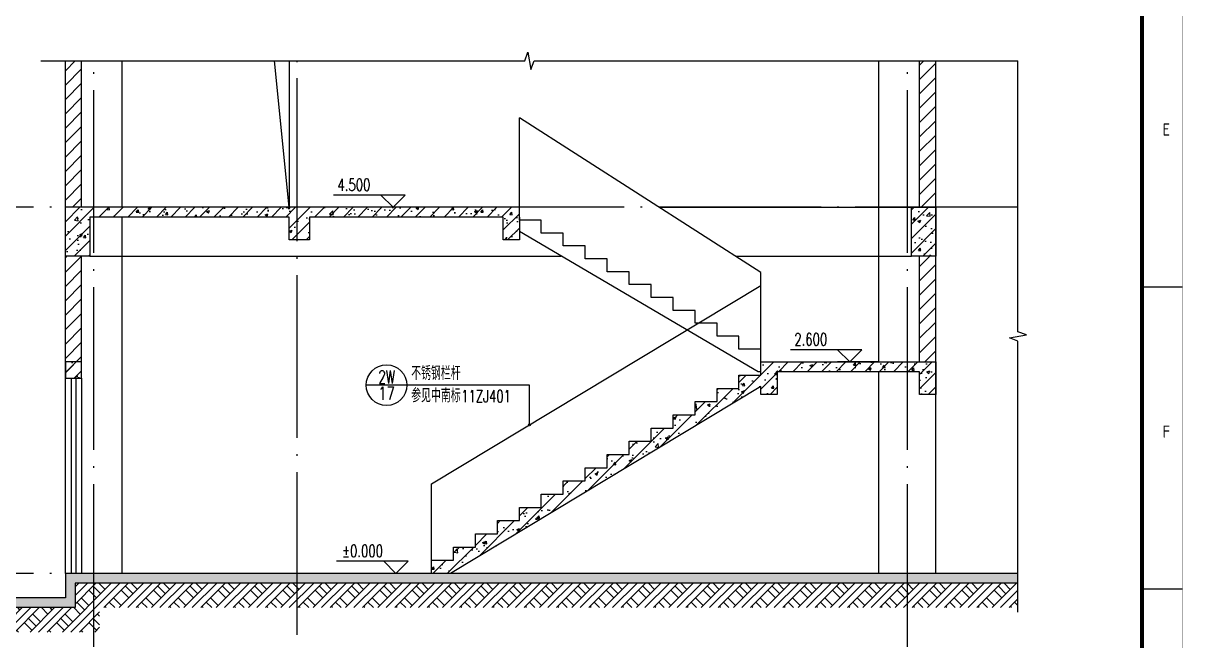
# Model space of a CAD drawing. Extents: x 93518 to 937116, y -359949 to 58022.
# Drawn here: x 891240 to 905494, y -181743 to -174153 of the extents above; entities that cross this region are included whole.
import ezdxf
from ezdxf.enums import TextEntityAlignment as Align

# ---------------------------------------------------------------- set-up
doc = ezdxf.new("R2010")
doc.units = 0
doc.header["$LTSCALE"] = 1000
doc.header["$MEASUREMENT"] = 0
doc.linetypes.add('DOTE', pattern=[2.42, 2, -0.2, 0.02, -0.2])
doc.layers.get('0').update_dxf_attribs({"color": 8, "linetype": 'CONTINUOUS'})
for name, color, linetype in [('COLUMN', 8, 'CONTINUOUS'), ('DIM_ELEV', 8, 'CONTINUOUS'), ('DIM_IDEN', 8, 'CONTINUOUS'), ('DIM_SYMB', 8, 'CONTINUOUS'), ('DOTE', 8, 'DOTE'), ('PUB_HATCH', 8, 'CONTINUOUS'), ('WALL', 8, 'CONTINUOUS'), ('WINDOW', 8, 'CONTINUOUS')]:
    doc.layers.add(name, color=color, linetype=linetype)
doc.styles.add('_TCH_DIM', font='simplex.shx', dxfattribs={"bigfont": 'gbcbig.shx'})
doc.styles.add('_TCH_LABEL', font='COMPLEX', dxfattribs={"bigfont": 'GBCBIG'})
doc.styles.get("Standard").update_dxf_attribs({"font": 'GBENOR', "bigfont": 'GBCBIG'})
pattern_1 = [(45, (172997.23, -1395.83), (-88.388348, 88.388348), []), (50, (172997.23, -1395.83), (358.63009, -31.37607), [37.5, -412.5]), (355, (172997.23, -1395.83), (-69.37567, 376.09607), [30, -330]), (100.4514, (173027.12, -1398.45), (289.25469, 344.71977), [31.8701, -350.57106]), (46.1842, (172997.23, -1295.83), (533.62052, -82.7595), [56.25, -618.75]), (96.6356, (173041.7, -1302.73), (467.33135, 487.05894), [47.80514, -525.8565]), (351.1842, (172997.23, -1295.83), (467.33097, 487.0593), [45, -495]), (21, (173047.23, -1320.83), (298.45353, -201.30945), [37.5, -412.5]), (326, (173047.23, -1320.83), (121.65767, 362.57502), [30, -330]), (71.4514, (173072.1, -1337.6), (420.11131, 161.26525), [31.8701, -350.57106]), (37.5, (172997.23, -1395.83), (6.079928, 166.446927), [0, -326, 0, -335, 0, -331.25]), (7.5, (172997.23, -1395.83), (131.53477, 197.205856), [0, -191, 0, -318.5, 0, -126.25]), (327.5, (172885.73, -1395.83), (266.911218, -11.277436), [0, -125, 0, -390, 0, -517.5]), (317.5, (172835.73, -1395.83), (291.593085, 50.05249), [0, -162.5, 0, -259, 0, -367.5])]

# ---------------------------------------------------------------- blocks, each defined once
blk = doc.blocks.new('GEDI_WK_A11')
at = {"color": 3}
for p, q in [((1040, 222.75), (1050, 222.75)), ((1040, 148.5), (1050, 148.5))]:
    blk.add_line(p, q, dxfattribs=at)
for points, const_width in [([(0, 0), (1050, 0), (1050, 594), (0, 594)], 0.1), ([(25, 10), (1040, 10), (1040, 584), (25, 584)], 1)]:
    blk.add_lwpolyline(points, close=True, dxfattribs=dict(at, const_width=const_width))
for s, p in [('E', (1046, 259.88)), ('F', (1046, 185.62))]:
    blk.add_text(s, height=3, dxfattribs=at).set_placement(p, align=Align.CENTER)

msp = doc.modelspace()

# ---------------------------------------------------------------- hatches: boundary and pattern name
h = msp.add_hatch()
h.set_pattern_fill('夯实土壤', color=8, scale=50, style=0)
h.set_pattern_definition([(45, (173056.23, -1395.83), (-198.69701, 198.69701), []), (45, (173161.23, -1395.83), (-198.69701, 198.69701), []), (45, (173266.23, -1395.83), (-198.69701, 198.69701), []), (135, (173056.23, -1395.83), (-198.69701, -198.69701), [132.5, -148.5]), (135, (173108.73, -1343.33), (-198.69701, -198.69701), [132.5, -148.5]), (135, (173161.23, -1290.83), (-198.69701, -198.69701), [132.5, -148.5])])
h.paths.add_polyline_path([(902108.6, -181035.5), (903467.1, -181035.5), (903467.1, -181335.5), (902108.6, -181335.5)])
h.paths.add_polyline_path([(894608.6, -181035.5), (902108.6, -181035.5), (902108.6, -181335.5), (894608.6, -181335.5)])
h.paths.add_polyline_path([(892108.6, -181035.5), (894608.6, -181035.5), (894608.6, -181335.5), (892178.6, -181335.5), (892178.6, -181635.5), (892108.6, -181635.5)])
h.paths.add_polyline_path([(890296.5, -181335.5), (891878.6, -181335.5), (891878.6, -181035.5), (892108.6, -181035.5), (892108.6, -181635.5), (890296.5, -181635.5)])
at = {"layer": 'COLUMN'}
h = msp.add_hatch(dxfattribs=at)
h.set_pattern_fill('钢筋混凝土', color=8, scale=50, style=0)
h.set_pattern_definition(pattern_1)
h.paths.add_polyline_path([(894758.6, -176535.5), (897138.6, -176535.5), (897138.6, -176815.5), (897338.6, -176815.5), (897338.6, -176535.5), (897338.6, -176415.5), (894608.6, -176415.5), (894608.6, -176815.5), (894758.6, -176815.5)])
h.paths.add_polyline_path([(894508.6, -176535.5), (894508.6, -176815.5), (894608.6, -176815.5), (894608.6, -176415.5), (892108.6, -176415.5), (892108.6, -176535.5)])
h.paths.add_polyline_path([(891758.6, -177015.5), (892058.6, -177015.5), (892058.6, -176535.5), (892108.6, -176535.5), (892108.6, -176415.5), (891758.6, -176415.5)])
h = msp.add_hatch(dxfattribs=at)
h.set_pattern_fill('钢筋混凝土', color=8, scale=50, style=0)
h.set_pattern_definition(pattern_1)
h.paths.add_polyline_path([(902458.6, -176415.5), (902158.6, -176415.5), (902158.6, -177015.5), (902458.6, -177015.5)])
h = msp.add_hatch(dxfattribs=at)
h.set_pattern_fill('钢筋混凝土', color=8, scale=50, style=0)
h.set_pattern_definition(pattern_1)
h.paths.add_polyline_path([(900308.6, -178618), (900308.6, -178715.5), (900508.6, -178715.5), (900508.6, -178435.5), (902108.6, -178435.5), (902108.6, -178315.5), (900308.6, -178315.5), (900308.6, -178478), (900038.6, -178478), (900038.6, -178640.5), (899768.6, -178640.5), (899768.6, -178803), (899498.6, -178803), (899498.6, -178965.5), (899228.6, -178965.5), (899228.6, -179128), (898958.6, -179128), (898958.6, -179290.5), (898688.6, -179290.5), (898688.6, -179453), (898418.6, -179453), (898418.6, -179615.5), (898148.6, -179615.5), (898148.6, -179778), (897878.6, -179778), (897878.6, -179940.5), (897608.6, -179940.5), (897608.6, -180103), (897338.6, -180103), (897338.6, -180265.5), (897068.6, -180265.5), (897068.6, -180428), (896798.6, -180428), (896798.6, -180590.5), (896528.6, -180590.5), (896528.6, -180753), (896258.6, -180753), (896258.6, -180915.5), (896491.3, -180915.5)])
h.paths.add_polyline_path([(902108.6, -178315.5), (902108.6, -178435.5), (902258.6, -178435.5), (902258.6, -178715.5), (902458.6, -178715.5), (902458.6, -178315.5)])
h = msp.add_hatch(dxfattribs=at)
h.set_pattern_fill('钢筋混凝土', color=8, scale=50, style=0)
h.set_pattern_definition(pattern_1)
h.paths.add_polyline_path([(894608.6, -180915.5), (902108.6, -180915.5), (902108.6, -181035.5), (894608.6, -181035.5)])
h.paths.add_polyline_path([(902108.6, -180915.5), (903467.1, -180915.5), (903467.1, -181035.5), (902108.6, -181035.5)])
h.paths.add_polyline_path([(892108.6, -180915.5), (894608.6, -180915.5), (894608.6, -181035.5), (892108.6, -181035.5)])
h.paths.add_polyline_path([(890296.5, -181215.5), (891758.6, -181215.5), (891758.6, -180915.5), (892108.6, -180915.5), (892108.6, -181035.5), (891878.6, -181035.5), (891878.6, -181335.5), (890296.5, -181335.5)])
at = {"layer": 'PUB_HATCH'}
h = msp.add_hatch(dxfattribs=at)
h.set_pattern_fill('普通砖', color=256, scale=50, style=0)
h.set_pattern_definition([(45, (172997.23, -1306.08), (-88.388383, 88.388383), [])])
h.paths.add_polyline_path([(891758.6, -176415.5), (891958.6, -176415.5), (891958.6, -174615.5), (891758.6, -174615.5)])
h.paths.add_polyline_path([(891758.6, -178515.5), (891958.6, -178515.5), (891958.6, -177015.5), (891758.6, -177015.5)])
h.paths.add_polyline_path([(902258.6, -176415.5), (902458.6, -176415.5), (902458.6, -174615.5), (902258.6, -174615.5)])
h.paths.add_polyline_path([(902458.6, -177015.5), (902258.6, -177015.5), (902258.6, -178315.5), (902458.6, -178315.5)])
h = msp.add_hatch(dxfattribs=at)
h.set_pattern_fill('钢筋混凝土', color=256, scale=50, style=0)
h.set_pattern_definition([(45, (0, 0), (-88.388348, 88.388348), []), (50, (0, 0), (358.63009, -31.37607), [37.5, -412.5]), (355, (0, 0), (-69.37567, 376.09607), [30, -330]), (100.4514, (29.9, -2.6), (289.25469, 344.71977), [31.8701, -350.57106]), (46.1842, (0, 100), (533.62052, -82.7595), [56.25, -618.75]), (96.6356, (44.47, 93.1), (467.33135, 487.05894), [47.80514, -525.8565]), (351.1842, (0, 100), (467.33097, 487.0593), [45, -495]), (21, (50, 75), (298.45353, -201.30945), [37.5, -412.5]), (326, (50, 75), (121.65767, 362.57502), [30, -330]), (71.4514, (74.87, 58.22), (420.11131, 161.26525), [31.8701, -350.57106]), (37.5, (0, 0), (6.079928, 166.446927), [0, -326, 0, -335, 0, -331.25]), (7.5, (0, 0), (131.53477, 197.205856), [0, -191, 0, -318.5, 0, -126.25]), (327.5, (-111.5, 0), (266.911218, -11.277436), [0, -125, 0, -390, 0, -517.5]), (317.5, (-161.5, 0), (291.593085, 50.05249), [0, -162.5, 0, -259, 0, -367.5])])
h.paths.add_polyline_path([(891758.6, -178515.5), (891958.6, -178515.5), (891958.6, -178315.5), (891758.6, -178315.5)])

# ---------------------------------------------------------------- linework, layer by layer
at = {"color": 8}
for p, q in [((892458.6, -176415.5), (892458.6, -174615.5)), ((901758.6, -178315.5), (901758.6, -174615.5)), ((899058.1, -176415.5), (902158.6, -176415.5)), ((892458.6, -180915.5), (892458.6, -176535.5)), ((892058.6, -177015.5), (897854.6, -177015.5)), ((899996, -177015.5), (902158.6, -177015.5)), ((901758.6, -180915.5), (901758.6, -178435.5)), ((902458.6, -180915.5), (902458.6, -178715.5))]:
    msp.add_line(p, q, dxfattribs=at)
at = {"color": 2}
for p, q in [((900308.6, -177215.5), (897338.6, -175315.5)), ((896258.6, -179815.5), (900308.6, -177378))]:
    msp.add_line(p, q, dxfattribs=at)
at = {"color": 8}
msp.add_lwpolyline([(894508.6, -176415.5), (894330.6, -174615.5)], dxfattribs=at)
at = {"color": 2}
for points in [[(897338.6, -176415.5), (897338.6, -175315.5)], [(897338.6, -175935.5), (897338.6, -175473.8)], [(900308.6, -178315.5), (900308.6, -178157.1), (900038.6, -178157.1), (900038.6, -177998.8), (899768.6, -177998.8), (899768.6, -177840.5), (899498.6, -177840.5), (899498.6, -177682.1), (899228.6, -177682.1), (899228.6, -177523.8), (898958.6, -177523.8), (898958.6, -177365.5), (898688.6, -177365.5), (898688.6, -177207.1), (898418.6, -177207.1), (898418.6, -177048.8), (898148.6, -177048.8), (898148.6, -176890.5), (897878.6, -176890.5), (897878.6, -176732.1), (897608.6, -176732.1), (897608.6, -176573.8), (897338.6, -176573.8), (897338.6, -176415.5), (897338.6, -176415.5)], [(900308.6, -178435.5), (900276, -178435.5), (897338.6, -176712.9)], [(900308.6, -178315.5), (900308.6, -177215.5)], [(900308.6, -178478), (900308.6, -177378)], [(896258.6, -180915.5), (896258.6, -179815.5)]]:
    msp.add_lwpolyline(points, dxfattribs=at)
msp.add_lwpolyline([(903467.1, -181035.5), (891878.6, -181035.5), (891878.6, -181335.5), (890296.5, -181335.5)])
at = {"layer": 'COLUMN'}
for p, q in [((891958.6, -178315.5), (891758.6, -178315.5)), ((891758.6, -178315.5), (891758.6, -178515.5)), ((891958.6, -178515.5), (891958.6, -178315.5)), ((891758.6, -178515.5), (891958.6, -178515.5))]:
    msp.add_line(p, q, dxfattribs=at)
at = {"layer": 'DIM_ELEV'}
for p, q in [((895935.8, -176265.5), (895055.5, -176265.5)), ((895785.8, -176415.5), (895635.8, -176265.5)), ((895785.8, -176415.5), (895935.8, -176265.5)), ((896135.8, -176415.5), (895635.8, -176415.5)), ((901550.1, -178165.5), (900669.8, -178165.5)), ((901400.1, -178315.5), (901250.1, -178165.5)), ((901400.1, -178315.5), (901550.1, -178165.5)), ((901750.1, -178315.5), (901250.1, -178315.5)), ((895972.4, -180765.5), (895092.1, -180765.5)), ((895822.4, -180915.5), (895672.4, -180765.5)), ((895822.4, -180915.5), (895972.4, -180765.5)), ((896172.4, -180915.5), (895672.4, -180915.5))]:
    msp.add_line(p, q, dxfattribs=at)
at = {"layer": 'DIM_IDEN'}
for p, q in [((895956.6, -178601.5), (895456.6, -178601.5)), ((897464.5, -178601.5), (895956.6, -178601.5)), ((897464.5, -179077), (897464.5, -178601.5))]:
    msp.add_line(p, q, dxfattribs=at)
for centre, radius in [((895706.6, -178601.5), 250), ((897464.5, -179089.7), 12.7)]:
    msp.add_circle(centre, radius, dxfattribs=at)
at = {"layer": 'DIM_SYMB'}
for points in [[(891458.6, -174615.5), (897406.6, -174615.5), (897444.8, -174510.5), (897481.9, -174720.5), (897519.1, -174615.5), (903467.1, -174615.5)], [(903467.1, -181390.3), (903467.1, -178059.1), (903362.1, -178020.9), (903572.1, -177983.9), (903467.1, -177946.6), (903467.1, -174615.5)]]:
    msp.add_lwpolyline(points, dxfattribs=at)
at = {"layer": 'DOTE'}
for p, q in [((892108.6, -181816.2), (892108.6, -174615.5)), ((894608.6, -181669.9), (894608.6, -174615.5)), ((902108.6, -181816.2), (902108.6, -174615.5)), ((903467.1, -176415.5), (890296.5, -176415.5)), ((903467.1, -180915.5), (890296.5, -180915.5))]:
    msp.add_line(p, q, dxfattribs=at)
at = {"layer": 'WALL'}
for p, q in [((891758.6, -178515.5), (891758.6, -174615.5)), ((891958.6, -176415.5), (891958.6, -174615.5)), ((894508.6, -174615.5), (894508.6, -176415.5)), ((902258.6, -176415.5), (902258.6, -174615.5)), ((902458.6, -178715.5), (902458.6, -174615.5)), ((902158.6, -176415.5), (902458.6, -176415.5)), ((891958.6, -178515.5), (891958.6, -177015.5)), ((902258.6, -178315.5), (902258.6, -177015.5))]:
    msp.add_line(p, q, dxfattribs=at)
for points in [[(897338.6, -176415.5), (891758.6, -176415.5)], [(892058.6, -176535.5), (892058.6, -177015.5), (891758.6, -177015.5), (891758.6, -176415.5)], [(902458.6, -176415.5), (902458.6, -177015.5), (902158.6, -177015.5), (902158.6, -176415.5)], [(894508.6, -176535.5), (892058.6, -176535.5)], [(894758.6, -176535.5), (894758.6, -176815.5), (894508.6, -176815.5), (894508.6, -176535.5)], [(897138.6, -176535.5), (894758.6, -176535.5)], [(897338.6, -176535.5), (897338.6, -176815.5), (897138.6, -176815.5), (897138.6, -176535.5)], [(896258.6, -180915.5), (896258.6, -180753), (896528.6, -180753), (896528.6, -180590.5), (896798.6, -180590.5), (896798.6, -180428), (897068.6, -180428), (897068.6, -180265.5), (897338.6, -180265.5), (897338.6, -180103), (897608.6, -180103), (897608.6, -179940.5), (897878.6, -179940.5), (897878.6, -179778), (898148.6, -179778), (898148.6, -179615.5), (898418.6, -179615.5), (898418.6, -179453), (898688.6, -179453), (898688.6, -179290.5), (898958.6, -179290.5), (898958.6, -179128), (899228.6, -179128), (899228.6, -178965.5), (899498.6, -178965.5), (899498.6, -178803), (899768.6, -178803), (899768.6, -178640.5), (900038.6, -178640.5), (900038.6, -178478), (900308.6, -178478), (900308.6, -178315.5), (902458.6, -178315.5), (902458.6, -178715.5), (902258.6, -178715.5), (902258.6, -178435.5), (900508.6, -178435.5), (900508.6, -178715.5), (900308.6, -178715.5), (900308.6, -178618), (896491.3, -180915.5)], [(903467.1, -180915.5), (891758.6, -180915.5), (891758.6, -181215.5), (890296.5, -181215.5)]]:
    msp.add_lwpolyline(points, dxfattribs=at)
at = {"layer": 'WINDOW'}
for points in [[(891758.6, -180915.5), (891758.6, -178515.5), (891958.6, -178515.5), (891958.6, -180915.5)], [(891828.6, -178515.5), (891828.6, -180915.5)], [(891888.6, -178515.5), (891888.6, -180915.5)]]:
    msp.add_lwpolyline(points, dxfattribs=at)

# ---------------------------------------------------------------- block references
at = {"xscale": 50, "yscale": 50, "zscale": 50}
msp.add_blockref('GEDI_WK_A11', (852991.4, -188528.9), dxfattribs=at)

# ---------------------------------------------------------------- texts
at = {"layer": 'DIM_ELEV', "color": 7, "style": '_TCH_DIM', "width": 0.705882}
for s, p in [('4.500', (895103.5, -176213)), ('2.600', (900717.8, -178113)), ('%%P0.000', (895159.6, -180713))]:
    msp.add_text(s, height=148.75, dxfattribs=at).set_placement(p)
at = {"layer": 'DIM_IDEN', "color": 7, "style": '_TCH_LABEL'}
for s, width, p, p2 in [('2W', 0.625, (895606, -178581.4), (895807.2, -178581.4)), ('17', 0.905172, (895606, -178782.7), (895807.2, -178782.7))]:
    msp.add_text(s, height=161, dxfattribs=dict(at, width=width)).set_placement(p, p2, align=Align.FIT)
at = {"layer": 'DIM_IDEN', "color": 7, "style": '_TCH_DIM'}
for s, p in [('不锈钢栏杆', (896009.1, -178537.9)), ('参见中南标', (896009.1, -178812.3))]:
    msp.add_text(s, height=168.79, dxfattribs=at).set_placement(p)
at = {"layer": 'DIM_IDEN', "color": 7, "style": '_TCH_DIM', "width": 0.705882}
msp.add_text('11ZJ401', height=148.75, dxfattribs=at).set_placement((896623.5, -178812.3))

doc.saveas('drawing.dxf')
